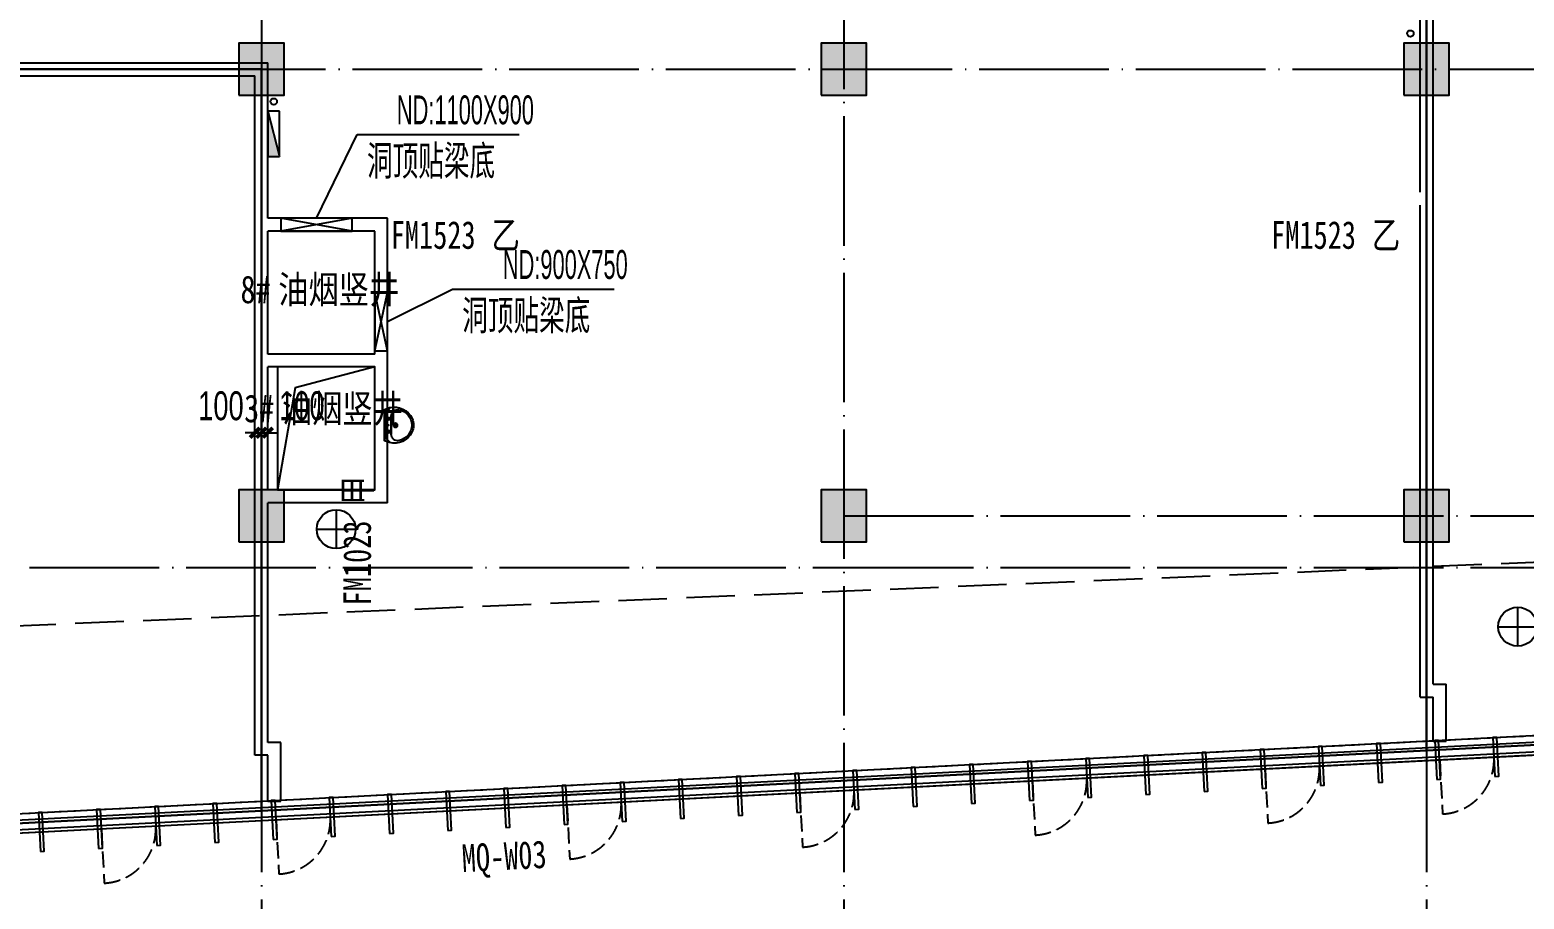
# Model space of a CAD drawing. Extents: x -409435 to 356702, y -107829 to 330904.
# Drawn here: x 55824 to 78907, y 83978 to 97408 of the extents above; entities that cross this region are included whole.
import ezdxf
from ezdxf.xclip import XClip

# ---------------------------------------------------------------- set-up
doc = ezdxf.new("R2010")
doc.units = 0
doc.header["$LTSCALE"] = 1000
doc.header["$MEASUREMENT"] = 0
doc.header["$XCLIPFRAME"] = 0
for name, pattern in [('104-14# 核心筒$0$DOTE', [2.42, 2, -0.2, 0.02, -0.2]), ('14#楼幕墙$0$DASH', [0.35, 0.25, -0.1]), ('X-104 14#平面$0$$0$DASH', [0.35, 0.25, -0.1]), ('X-104 14#平面$0$109 3#平面$0$DASH', [0.35, 0.25, -0.1])]:
    doc.linetypes.add(name, pattern=pattern)
for name, color, linetype in [('01-标注_尺寸', 124, 'Continuous'), ('104-14# 核心筒$0$A_AXIS-轴线', 36, '104-14# 核心筒$0$DOTE'), ('104-14# 核心筒$0$A_STR-砼柱', 51, 'Continuous'), ('14#楼幕墙$0$A-C_玻璃幕墙', 140, 'Continuous'), ('14#楼幕墙$0$A-C_窗', 140, 'Continuous'), ('PUB_HATCH', 8, 'Continuous'), ('X-104 14#平面$0$02-TEXT_标注', 130, 'Continuous'), ('X-104 14#平面$0$02-TEXT_门窗', 151, 'Continuous'), ('X-104 14#平面$0$A-C_玻璃幕墙', 140, 'Continuous'), ('X-104 14#平面$0$A-I_卫-洁具', 241, 'Continuous'), ('X-104 14#平面$0$A-SUR_吊顶', 40, 'Continuous'), ('X-104 14#平面$0$A-TECH_暖通', 6, 'Continuous'), ('X-104 14#平面$0$A-TECH_水', 3, 'Continuous'), ('X-104 14#平面$0$A-TECH_结构', 21, 'Continuous'), ('X-104 14#平面$0$A_STR-砌块墙', 121, 'Continuous'), ('X-104 14#平面$0$DOOR_FIRE_TEXT', 7, 'Continuous'), ('X-104 14#平面$0$DUCT-新风管立管', 3, 'Continuous'), ('建-标注-文本', 254, 'Continuous'), ('建-标注-索引', 75, 'Continuous')]:
    doc.layers.add(name, color=color, linetype=linetype)
doc.layers.add('X-104 14#平面$0$000套内', color=226, linetype='Continuous', lineweight=30, plot=False)
doc.styles.add('_TCH_DIM', font='ros.shx', dxfattribs={"width": 0.8, "height": 2, "bigfont": 'jd.shx'})
doc.styles.add('_TCH_DIM_T3', font='ros.shx', dxfattribs={"width": 0.705882, "bigfont": 'jd.shx'})
doc.styles.add('X-104 14#平面$0$_TCH_WINDOW', font='STXIHEI_0.TTF', dxfattribs={"width": 0.75, "height": 3.5})
doc.styles.add('X-104 14#平面$0$Standard', font='STXIHEI_0.TTF', dxfattribs={"width": 0.8})
doc.dimstyles.new('_TCH_ARCH&&150', dxfattribs={"dimtxt": 446.25, "dimasz": 150, "dimexe": 375, "dimexo": 450, "dimgap": 189.375, "dimtad": 1, "dimdec": 0, "dimzin": 0, "dimdsep": 46, "dimtxsty": '_TCH_DIM_T3', "dimblk": 'ARCHTICK', "dimcen": 0.09, "dimclrt": 7, "dimazin": 2, "dimtfac": 1, "dimtdec": 0, "dimtix": 1, "dimtmove": 2, "dimatfit": 3, "dimfxl": 0, "dimtolj": 1, "dimtzin": 0, "dimarcsym": 0})

# ---------------------------------------------------------------- blocks, each defined once
blk = doc.blocks.new('14#楼幕墙$0$A$C103B1A8E')
blk.add_lwpolyline([(0, 0), (60, 0), (60, 600), (0, 600)], close=True)
blk = doc.blocks.new('14#楼幕墙$0$A$C09283E46')
at = {"rotation": 0.4546658823147814}
for p in [(17101, -3832), (18001, -3825), (18901, -3818), (19801, -3811), (20701, -3804), (21601, -3797), (22501, -3789), (23401, -3782), (24301, -3775), (25201, -3768), (26101, -3761), (27001, -3754), (27901, -3747), (28801, -3740), (29701, -3733), (30601, -3726), (31501, -3718), (32401, -3711), (33301, -3704), (34201, -3697), (35100, -3690), (36000, -3683), (36900, -3676), (37800, -3669), (15301, -3846), (16201, -3839)]:
    blk.add_blockref('14#楼幕墙$0$A$C103B1A8E', p, dxfattribs=at)
blk = doc.blocks.new('14#楼幕墙$0$A$C2CD63A88')
at = {"linetype": '14#楼幕墙$0$DASH'}
blk.add_lwpolyline([(0, 670), (0, -170)], dxfattribs=at)
blk.add_arc((0, 670), 840, 270, 0, dxfattribs=at)
blk = doc.blocks.new('14#楼幕墙')
at = {"layer": '14#楼幕墙$0$A-C_玻璃幕墙'}
for p, q in [((40081, 84396), (83848, 86653)), ((40200, 84502), (83848, 86753)), ((39845, 84184), (83846, 86453)), ((39904, 84237), (83846, 86503))]:
    blk.add_line(p, q, dxfattribs=at)
at = {"layer": '14#楼幕墙$0$A-C_玻璃幕墙', "rotation": 2.499999999999448}
blk.add_blockref('14#楼幕墙$0$A$C09283E46', (40532, 87891), dxfattribs=at)
at = {"layer": '14#楼幕墙$0$A-C_窗', "rotation": 2.951784843777751}
for p in [(77637, 85463), (74940, 85323), (67750, 84951), (71345, 85137), (64155, 84767), (59661, 84536), (56964, 84395)]:
    blk.add_blockref('14#楼幕墙$0$A$C2CD63A88', p, dxfattribs=at)
blk = doc.blocks.new('_FZH')
blk.add_lwpolyline([(-0.5, -0.5), (0.5, -0.5), (0.5, 0.5), (-0.5, 0.5)], close=True)
at = {"layer": 'PUB_HATCH'}
blk.add_solid([(-0.5, -0.5), (0.5, -0.5), (-0.5, 0.5), (0.5, 0.5)], dxfattribs=at)
blk = doc.blocks.new('104-14# 核心筒')
at = {"layer": '104-14# 核心筒$0$A_AXIS-轴线'}
for p, q in [((59400, 139633.6), (59400, 80554.9)), ((68400, 139633.6), (68400, 80554.9)), ((77400, 139633.6), (77400, 80554.9)), ((-9370.1, 96800), (120259.9, 96800)), ((68400, 89900), (120259.9, 89900)), ((-9520, 89100), (68400, 89100)), ((68400, 89100), (120259.9, 89100))]:
    blk.add_line(p, q, dxfattribs=at)
at = {"layer": '104-14# 核心筒$0$A_STR-砼柱', "xscale": 700, "yscale": 800, "zscale": 800}
for p in [(59400, 96800), (68400, 96800), (77400, 96800), (59400, 89900), (68400, 89900), (77400, 89900)]:
    blk.add_blockref('_FZH', p, dxfattribs=at)
blk = doc.blocks.new('X-104 14#平面$0$rqg')
at = {"color": 3}
for p, q in [((0, 300), (0, -300)), ((-300, 0), (300, 0))]:
    blk.add_line(p, q, dxfattribs=at)
blk.add_circle((0, 0), 300, dxfattribs=at)
blk = doc.blocks.new('X-104 14#平面$0$$TwtSys$00000434')
for p, q in [((-0.5, 0.5), (-0.5, -0.5)), ((-0.5, -0.5), (0.5, 0.5)), ((0.5, 0.5), (-0.5, 0.5)), ((0.5, -0.5), (0.5, 0.5)), ((-0.5, -0.5), (0.5, -0.5))]:
    blk.add_line(p, q)
blk.add_solid([(0.5, -0.5), (0.5, 0.5), (-0.5, -0.5)])
blk = doc.blocks.new('X-104 14#平面$0$A$C324F6C76')
at = {"layer": 'X-104 14#平面$0$A-TECH_水'}
for centre in [(-38750, 97350), (-56310, 96300)]:
    blk.add_circle(centre, 50, dxfattribs=at)
at = {"layer": 'X-104 14#平面$0$A-TECH_水', "xscale": -700, "yscale": -180, "zscale": 700, "rotation": 89.99999999999899}
blk.add_blockref('X-104 14#平面$0$$TwtSys$00000434', (-56310, 95800), dxfattribs=at)
blk = doc.blocks.new('*U431')
blk.add_lwpolyline([(200, 0), (200, 1100), (0, 1100), (0, 0), (200, 0), (0, 1100), (0, 0), (200, 1100)])
blk = doc.blocks.new('*U422')
blk.add_lwpolyline([(200, 0), (200, 900), (0, 900), (0, 0), (200, 0), (0, 900), (0, 0), (200, 900)])
blk = doc.blocks.new('X-104 14#平面$0$sdfjladfiididid')
at = {"layer": 'X-104 14#平面$0$A-TECH_暖通', "rotation": 90}
blk.add_blockref('*U431', (60800, 94300), dxfattribs=at)
at = {"layer": 'X-104 14#平面$0$A-TECH_暖通'}
blk.add_blockref('*U422', (61150, 92450), dxfattribs=at)
blk = doc.blocks.new('X-104 14#平面$0$$lvtry$00000178')
at = {"color": 0}
for p, q in [((-238, 0), (238, 0)), ((-214, -36), (-272, -91)), ((-180, -23), (180, -23)), ((-142, -105), (140, -105)), ((140, -105), (-142, -105)), ((216, -37), (268, -91))]:
    blk.add_line(p, q, dxfattribs=at)
blk.add_lwpolyline([(-104, -430, 0.224698), (110, -425, 0.348046), (269, -79), (239, 0), (-241, 0), (-271, -79, 0.356844)], format="xyb", close=True, dxfattribs=at)
for centre, radius in [((-100, -65), 16.3), ((1, -172), 31.6), ((100, -65), 16.3)]:
    blk.add_circle(centre, radius, dxfattribs=at)
at = {"color": 0, "lineweight": 13}
blk.add_circle((1, -172), 23, dxfattribs=at)
at = {"color": 0}
for centre, radius, start, end in [((-142, -205), 100, 90, 190.5602), ((-1, -179), 243, 190.5602, 349.4398), ((-180, -73), 50, 90, 133.181), ((140, -205), 100, 349.4398, 90), ((180, -73), 50, 44.5607, 90)]:
    blk.add_arc(centre, radius, start, end, dxfattribs=at)
for p in [(0, -65), (1, -172)]:
    blk.add_point(p, dxfattribs=at)
blk = doc.blocks.new('X-104 14#平面')
at = {"layer": 'X-104 14#平面$0$000套内'}
for points in [[(23450, 85694.7), (23450, 95600), (26550, 95600), (26550, 96800), (32300, 96800), (32300, 96700), (41500, 96700), (41500, 105700), (36000, 105700), (36000, 110450), (50400, 110450), (50400, 96800), (59400, 96800), (59400, 85343.1), (40022.3, 84342.9), (40355.1, 86432.8), (23450, 85694.7)], [(77400, 110450), (77400, 86272.2), (59400, 85343.1), (59400, 96800), (51400, 96800), (51400, 98800), (50400, 98800), (50400, 110450)]]:
    blk.add_lwpolyline(points, close=True, dxfattribs=at)
blk.add_lwpolyline([(83829.7, 86604), (77400, 86272.2), (77400, 110450), (86700, 110450)], dxfattribs=at)
at = {"layer": 'X-104 14#平面$0$A-C_玻璃幕墙'}
blk.add_lwpolyline([(109062.3, 84667.9), (119297.3, 99814.5), (117562.9, 100200.5), (120741.8, 127894.6), (99426.9, 133825), (92631.2, 109400), (86987.2, 109400), (86987.2, 110600), (8392.2, 110600), (5688.7, 97881.2), (-2733.6, 99671.4), (-6009.8, 84258.3), (40178.1, 86274.9), (39845.1, 84183.6), (83845.6, 86452.5)], close=True, dxfattribs=at)
at = {"layer": 'X-104 14#平面$0$A-SUR_吊顶', "linetype": 'X-104 14#平面$0$109 3#平面$0$DASH', "ltscale": 3}
blk.add_lwpolyline([(82466.9, 86681.8), (83499.8, 89365.9), (52926.6, 88084.7), (53491, 90739.8), (17309.3, 90108.2), (22065.4, 106694.6), (62738.3, 107720), (62307.5, 106691.2), (92309.4, 108057.1)], dxfattribs=at)
at = {"layer": 'X-104 14#平面$0$A-TECH_结构', "linetype": 'X-104 14#平面$0$$0$DASH'}
blk.add_lwpolyline([(120414.6, 127674.3), (99635.5, 133455.6), (96317.6, 121532.1), (85624.2, 124507.3), (87140.3, 129956.4), (83582.3, 130946.3), (66456.4, 115400), (609.3, 115400), (8.3, 112572.3), (4214.3, 111678.3), (1409.8, 98484.1), (-2502.5, 99315.7), (-5635.8, 84574.9), (40532.1, 86590.6), (40199.6, 84502.3), (83848.5, 86753.1), (108910.7, 84979.4), (118802, 99617.3), (117234.1, 99966.3)], close=True, dxfattribs=at)
at = {"layer": 'X-104 14#平面$0$A_STR-砌块墙'}
for p, q in [((77300, 94900), (77300, 108300)), ((77500, 94800), (77500, 108300)), ((51700, 96900), (59500, 96900)), ((59500, 94500), (59500, 96900)), ((51600, 96700), (59300, 96700)), ((59300, 94400), (59300, 96700)), ((77300, 87100), (77300, 94700)), ((77500, 87300), (77500, 94800)), ((61350, 94500), (59500, 94500)), ((61350, 92300), (61350, 94500)), ((59300, 92300), (59300, 94400)), ((59500, 92400), (59500, 94300)), ((61150, 94300), (59500, 94300)), ((61150, 92400), (61150, 94300)), ((61150, 92400), (59500, 92400)), ((59300, 90200), (59300, 92300)), ((61150, 92200), (59500, 92200)), ((59500, 90300), (59500, 92200)), ((61150, 90300), (61150, 92200)), ((61350, 90100), (61350, 92300)), ((61150, 90300), (59500, 90300)), ((59300, 86200), (59300, 90200)), ((59500, 86400), (59500, 90100)), ((61350, 90100), (59500, 90100)), ((77500, 87300), (77700, 87300)), ((77700, 86420.6), (77700, 87300)), ((77300, 87100), (77500, 87100)), ((77500, 86420.6), (77500, 87100)), ((59700, 86400), (59500, 86400)), ((59700, 85492.4), (59700, 86400)), ((77500, 86420.6), (77700, 86420.6)), ((59500, 86200), (59300, 86200)), ((59500, 85492.4), (59500, 86200)), ((59500, 85492.4), (59700, 85492.4))]:
    blk.add_line(p, q, dxfattribs=at)
at = {"layer": 'X-104 14#平面$0$DUCT-新风管立管'}
blk.add_lwpolyline([(61150, 92200), (59650, 92200), (59650, 90300), (61150, 90300), (61150, 92200), (59921.7, 91878), (59650, 90300)], dxfattribs=at)
ref = blk.add_blockref('104-14# 核心筒', (0, 0))
XClip(ref).set_block_clipping_path([(-38664.3623821461, -25500), (139216.5485069363, 330900)])
for name, p in [('X-104 14#平面$0$A$C324F6C76', (115900, 0)), ('14#楼幕墙', (0, 0)), ('X-104 14#平面$0$sdfjladfiididid', (0, 0))]:
    blk.add_blockref(name, p)
at = {"layer": 'Defpoints'}
for p in [(60554.9, 89693.4), (78806, 88187.2)]:
    blk.add_blockref('X-104 14#平面$0$rqg', p, dxfattribs=at)
at = {"layer": 'X-104 14#平面$0$A-I_卫-洁具', "yscale": -1, "rotation": 270.0000000000007}
blk.add_blockref('X-104 14#平面$0$$lvtry$00000178', (61300, 91300.1), dxfattribs=at)
at = {"layer": 'X-104 14#平面$0$02-TEXT_标注', "style": 'X-104 14#平面$0$Standard', "width": 0.8}
for s, p in [('8#', (59076.9, 93184)), ('油烟竖井', (59661.1, 93184)), ('3#', (59133.6, 91345.2)), ('油烟竖井', (59717.7, 91345.2))]:
    blk.add_text(s, height=428.14, dxfattribs=at).set_placement(p)
at = {"layer": 'X-104 14#平面$0$02-TEXT_门窗', "style": 'X-104 14#平面$0$_TCH_WINDOW', "width": 0.75}
blk.add_text('MQ-W03', height=428.14, rotation=2.9519, dxfattribs=at).set_placement((62506.5, 84394.7))
at = {"layer": 'X-104 14#平面$0$DOOR_FIRE_TEXT', "style": 'X-104 14#平面$0$_TCH_WINDOW', "width": 0.75}
for s, height, p in [('FM1523', 428.14, (61398.3, 94025)), ('乙', 428.1, (62954.4, 94025)), ('FM1523', 428.14, (74998.3, 94025)), ('乙', 428.1, (76554.4, 94025))]:
    blk.add_text(s, height=height, dxfattribs=at).set_placement(p)
for s, height, p in [('甲', 428.1, (61092, 90072.6)), ('FM1023', 428.14, (61092, 88516.6))]:
    blk.add_text(s, height=height, rotation=90, dxfattribs=at).set_placement(p)
blk = doc.blocks.new('sjdfadsfiididdi')
at = {"layer": '建-标注-索引'}
for p, q in [((60250, 94500), (60882, 95791)), ((60882, 95791), (63381, 95791)), ((61350, 92900), (62351, 93403)), ((62351, 93403), (64850, 93403))]:
    blk.add_line(p, q, dxfattribs=at)
at = {"layer": '建-标注-文本', "style": '_TCH_DIM'}
for s, height, width, p in [('ND:1100X900', 446.25, 0.564706, (61493, 95949)), ('洞顶贴梁底', 520.9, 0.8, (61032, 95109)), ('ND:900X750', 446.2, 0.564706, (63130, 93560)), ('洞顶贴梁底', 520.9, 0.8, (62502, 92720))]:
    blk.add_text(s, height=height, dxfattribs=dict(at, width=width)).set_placement(p)
blk = doc.blocks.new('_ArchTick')
at = {"color": 0, "linetype": 'ByBlock', "const_width": 0.4}
blk.add_lwpolyline([(-0.5, -0.5), (0.5, 0.5)], dxfattribs=at)
blk = doc.blocks.new('*D1053')
at = {"layer": '01-标注_尺寸', "color": 0, "lineweight": -2, "transparency": 16777216}
for p, q in [((59400, 90546), (59400, 91559)), ((59500, 90546), (59500, 91559)), ((59400, 91184), (59250, 91184)), ((59400, 91184), (59500, 91184)), ((59500, 91184), (59650, 91184))]:
    blk.add_line(p, q, dxfattribs=at)
at = {"layer": 'Defpoints', "color": 0, "transparency": 16777216}
for p in [(59500, 91184), (59400, 90096), (59500, 90096)]:
    blk.add_point(p, dxfattribs=at)
at = {"layer": '01-标注_尺寸', "color": 0, "lineweight": -2, "transparency": 16777216, "xscale": 150, "yscale": 150, "zscale": 150}
blk.add_blockref('_ArchTick', (59400, 91184), dxfattribs=at)
at = {"layer": '01-标注_尺寸', "color": 0, "lineweight": -2, "transparency": 16777216, "xscale": 150, "yscale": 150, "zscale": 150, "rotation": 180}
blk.add_blockref('_ArchTick', (59500, 91184), dxfattribs=at)
at = {"layer": '01-标注_尺寸', "color": 7, "transparency": 16777216, "insert": (60025, 91597), "char_height": 446.2, "attachment_point": 5, "style": '_TCH_DIM_T3'}
blk.add_mtext('\\A1;100', dxfattribs=at)
blk = doc.blocks.new('*D1054')
at = {"layer": '01-标注_尺寸', "color": 0, "lineweight": -2, "transparency": 16777216}
for p, q in [((59300, 90546), (59300, 91559)), ((59400, 90546), (59400, 91559)), ((59300, 91184), (59150, 91184)), ((59300, 91184), (59400, 91184)), ((59400, 91184), (59550, 91184))]:
    blk.add_line(p, q, dxfattribs=at)
at = {"layer": 'Defpoints', "color": 0, "transparency": 16777216}
for p in [(59400, 91184), (59300, 90096), (59400, 90096)]:
    blk.add_point(p, dxfattribs=at)
at = {"layer": '01-标注_尺寸', "color": 0, "lineweight": -2, "transparency": 16777216, "xscale": 150, "yscale": 150, "zscale": 150}
blk.add_blockref('_ArchTick', (59300, 91184), dxfattribs=at)
at = {"layer": '01-标注_尺寸', "color": 0, "lineweight": -2, "transparency": 16777216, "xscale": 150, "yscale": 150, "zscale": 150, "rotation": 180}
blk.add_blockref('_ArchTick', (59400, 91184), dxfattribs=at)
at = {"layer": '01-标注_尺寸', "color": 7, "transparency": 16777216, "insert": (58775, 91597), "char_height": 446.2, "attachment_point": 5, "style": '_TCH_DIM_T3'}
blk.add_mtext('\\A1;100', dxfattribs=at)

msp = doc.modelspace()

# ---------------------------------------------------------------- block references
for name in ['X-104 14#平面', 'sjdfadsfiididdi']:
    msp.add_blockref(name, (0, 0))

# ---------------------------------------------------------------- dimensions: what is measured, and where the dimension line sits
at = {"layer": '01-标注_尺寸'}
for base, p1, p2, picture, middle in [((59400, 91184.4), (59300, 90096.2), (59400, 90096.2), '*D1054', (58775, 91596.9)), ((59500, 91184.4), (59400, 90096.2), (59500, 90096.2), '*D1053', (60025, 91596.9))]:
    dim = msp.add_linear_dim(base=base, p1=p1, p2=p2, angle=0, dimstyle='_TCH_ARCH&&150', dxfattribs=at)
    dim.commit()
    dim.dimension.update_dxf_attribs({"geometry": picture, "text_midpoint": middle, "dimtype": 161})

doc.saveas('drawing.dxf')
